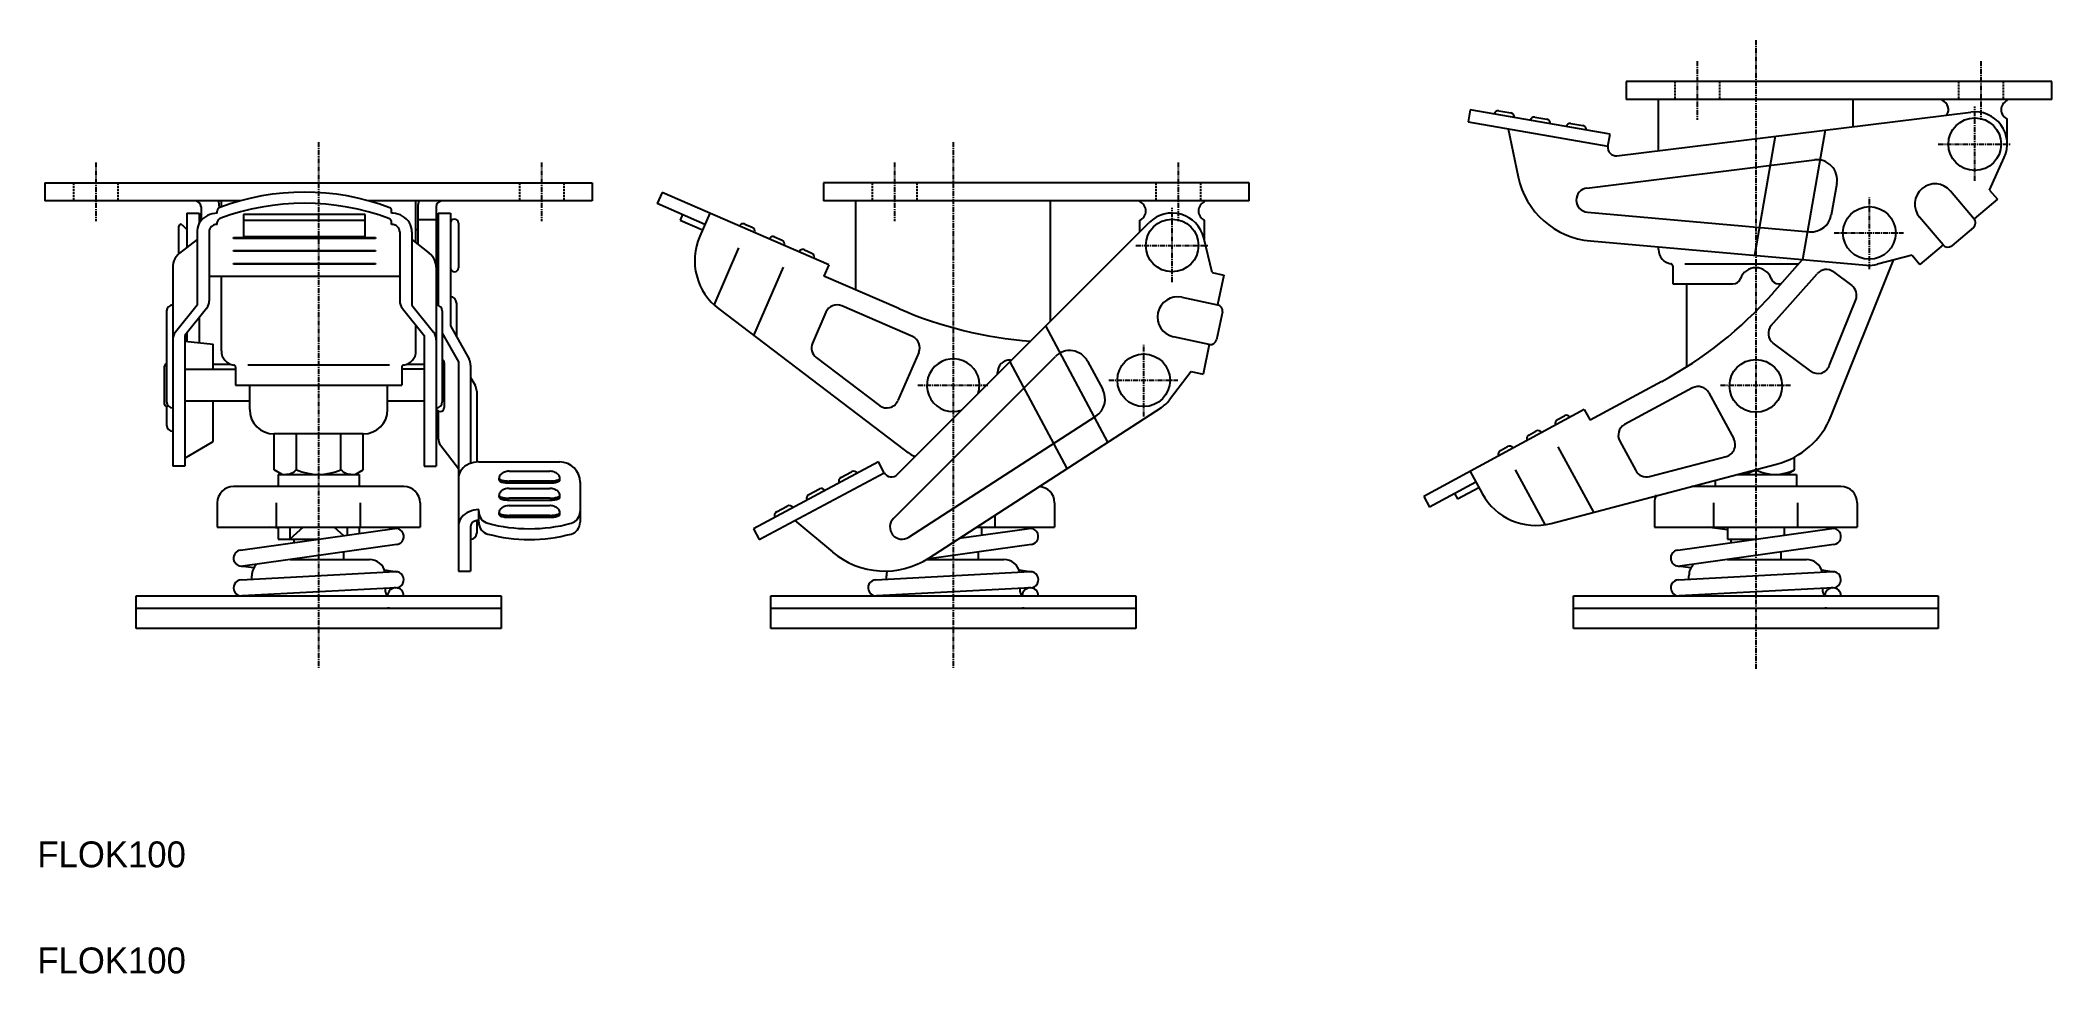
# Model space of a CAD drawing. Extents: x -135 to 361, y 172 to 402.
import ezdxf

# ---------------------------------------------------------------- set-up
doc = ezdxf.new("R2010")
doc.units = 0
doc.linetypes.add('CENTER', pattern=[2, 1.25, -0.25, 0.25, -0.25])
doc.linetypes.add('DASHED', pattern=[0.75, 0.5, -0.25])
doc.layers.get('0').update_dxf_attribs({"linetype": 'CONTINUOUS'})
doc.layers.add('CENTER', color=1, linetype='CENTER')

msp = doc.modelspace()

# ---------------------------------------------------------------- linework, layer by layer
at = {"color": 7, "linetype": 'CONTINUOUS'}
for p, q in [((361.49, 391.76), (256.49, 391.76)), ((256.49, 391.76), (256.49, 387.26)), ((361.49, 387.26), (256.49, 387.26)), ((264.49, 374.68), (264.49, 387.26)), ((312.49, 380.61), (312.49, 387.26)), ((334.49, 387.05), (334.49, 387.26)), ((350.49, 387.05), (350.49, 387.26)), ((361.49, 387.26), (361.49, 391.76)), ((218.05, 384.7), (217.53, 381.74)), ((252.53, 378.69), (218.05, 384.7)), ((225.11, 384.48), (228.07, 383.97)), ((233.98, 382.94), (236.94, 382.42)), ((254.23, 373.41), (341.5, 384.2)), ((350.49, 376.26), (350.49, 382.47)), ((217.53, 381.74), (252.01, 375.74)), ((227.38, 380.03), (229.89, 368.17)), ((242.85, 381.39), (245.8, 380.88)), ((252.01, 375.74), (252.53, 378.69)), ((293.24, 378.23), (288.12, 348.82)), ((300.11, 347.76), (305.69, 379.77)), ((246.84, 365.44), (302.92, 372.38)), ((346.13, 364.95), (349.77, 372.95)), ((-133.52, 366.76), (1.48, 366.76)), ((-133.52, 366.76), (-133.52, 362.26)), ((-85.42, 362.26), (-133.52, 362.26)), ((-90.01, 360.8), (-90.01, 362.26)), ((1.48, 362.26), (-53.61, 362.26)), ((-42.01, 351.94), (-42.01, 362.26)), ((1.48, 366.76), (1.48, 362.26)), ((18.72, 364.34), (17.52, 361.59)), ((59.82, 346.47), (18.72, 364.34)), ((163.52, 366.76), (58.52, 366.76)), ((58.52, 366.76), (58.52, 362.26)), ((163.52, 362.26), (58.52, 362.26)), ((66.52, 340.28), (66.52, 362.26)), ((114.52, 332.56), (114.52, 362.26)), ((136.52, 362.05), (136.52, 362.26)), ((152.52, 362.05), (152.52, 362.26)), ((163.52, 362.26), (163.52, 366.76)), ((308.46, 366.56), (307.11, 358.77)), ((336.53, 364.71), (342.33, 357.82)), ((348.07, 362.66), (342.33, 357.82)), ((346.13, 364.95), (348.07, 362.66)), ((-98.51, 359.26), (-98.51, 350.75)), ((-98.51, 359.26), (-95.51, 359.26)), ((-95.51, 359.26), (-95.51, 356.64)), ((-95.01, 360.76), (-95.01, 357.39)), ((-94.76, 357.68), (-95.01, 357.68)), ((-91.01, 359.23), (-91.01, 359.73)), ((-90.51, 360.76), (-90.51, 360.6)), ((-54.51, 358.87), (-84.51, 358.87)), ((-84.51, 358.87), (-84.51, 353.5)), ((-84.51, 357.49), (-54.51, 357.49)), ((-54.51, 353.5), (-54.51, 358.87)), ((-48.01, 359.23), (-48.01, 359.73)), ((-41.51, 360.76), (-41.51, 351.55)), ((-41.51, 357.68), (-37.02, 357.68)), ((-37.02, 360.76), (-37.02, 345.87)), ((-36.52, 359.26), (-36.52, 336.5)), ((-36.52, 359.26), (-33.52, 359.26)), ((-33.52, 359.26), (-33.52, 331.39)), ((29.28, 356.47), (17.52, 361.59)), ((23.77, 358.87), (23.17, 357.49)), ((23.17, 357.49), (28.68, 355.1)), ((30.47, 359.23), (27.99, 353.52)), ((136.52, 354.57), (136.52, 357.47)), ((152.52, 352.21), (152.52, 357.47)), ((246.94, 359.48), (301.74, 354.65)), ((334.68, 351.38), (328.88, 358.26)), ((-100.51, 349.14), (-100.51, 356)), ((-96.01, 352.74), (-100.3, 349.33)), ((-99.66, 356.36), (-98.51, 355.21)), ((-96.01, 354.64), (-96.01, 336.56)), ((-93.01, 354.64), (-93.01, 337.61)), ((-91.01, 356.47), (-91.01, 356.98)), ((-87.01, 353.2), (-52.01, 353.2)), ((-87.01, 353.01), (-87.01, 353.2)), ((-52.01, 353.01), (-87.01, 353.01)), ((-84.51, 353.5), (-54.51, 353.5)), ((-52.01, 353.2), (-52.01, 353.01)), ((-48.01, 356.47), (-48.01, 356.98)), ((-46.01, 354.64), (-46.01, 337.61)), ((-43.01, 354.64), (-43.01, 336.56)), ((-43.01, 352.74), (-38.73, 349.33)), ((-42.01, 355.21), (-41.51, 355.21)), ((-37.02, 355.21), (-36.52, 355.21)), ((-31.52, 356.76), (-31.52, 345.76)), ((39.12, 356.55), (40.96, 355.76)), ((46.46, 353.36), (48.29, 352.57)), ((76.7, 294.71), (138.86, 356.92)), ((154.35, 344.59), (152.3, 353.13)), ((247.7, 352.38), (315.78, 346.38)), ((342.15, 355.71), (336.8, 351.2)), ((-87.01, 350.01), (-52.01, 350.01)), ((-87.01, 349.82), (-87.01, 350.01)), ((-52.01, 349.82), (-87.01, 349.82)), ((-52.01, 350.01), (-52.01, 349.82)), ((31.52, 336.56), (37.65, 350.65)), ((53.8, 350.17), (55.63, 349.38)), ((264.49, 350.23), (264.49, 350.9)), ((292.64, 339.44), (300, 347.77)), ((307.06, 309.18), (322.42, 347.64)), ((327.02, 348.84), (318.51, 346.61)), ((327.02, 348.84), (328.95, 346.55)), ((334.68, 351.38), (328.95, 346.55)), ((-102.01, 345.87), (-102.01, 296.76)), ((-93.01, 343.72), (-46.01, 343.72)), ((-90.01, 325.23), (-90.01, 343.72)), ((-87.01, 346.82), (-52.01, 346.82)), ((-87.01, 346.63), (-87.01, 346.82)), ((-52.01, 346.63), (-87.01, 346.63)), ((-52.01, 346.82), (-52.01, 346.63)), ((-37.02, 347.31), (-36.52, 347.31)), ((-37.02, 345.87), (-37.02, 296.76)), ((-37.02, 344.59), (-36.52, 344.59)), ((41.33, 329.02), (48.65, 345.87)), ((59.82, 346.47), (58.62, 343.72)), ((77.08, 335.69), (58.62, 343.72)), ((154.35, 344.59), (157.29, 343.97)), ((157.29, 343.97), (155.74, 336.63)), ((267.99, 346.26), (267.99, 341.76)), ((270.99, 346.76), (299.11, 346.76)), ((292.31, 331.51), (303.61, 344.3)), ((307.64, 344.73), (312.14, 341.39)), ((146.94, 338.49), (155.74, 336.63)), ((267.99, 341.76), (282.83, 341.76)), ((271.49, 321.5), (271.49, 341.76)), ((294.14, 341.76), (294.69, 341.76)), ((306.61, 321.54), (313.13, 337.87)), ((-103.51, 335.09), (-103.51, 312.65)), ((-96.01, 336.56), (-101.36, 329.84)), ((-93.67, 335.74), (-99.01, 329.02)), ((-95.51, 333.42), (-95.51, 327.27)), ((-45.36, 335.74), (-40.02, 329.02)), ((-43.01, 336.56), (-37.67, 329.84)), ((-35.52, 335.09), (-35.52, 312.65)), ((-32.02, 337.1), (-32.02, 328.73)), ((32.67, 335.59), (78.42, 300.84)), ((59.1, 334.78), (55.79, 327.18)), ((80.47, 328.76), (63.05, 336.34)), ((156.9, 334.85), (155.46, 328)), ((-99.01, 329.02), (-99.01, 296.76)), ((-99.01, 327.64), (-92.01, 326.9)), ((-98.51, 329.65), (-98.51, 327.59)), ((-42.01, 325.23), (-42.01, 331.53)), ((-40.02, 329.02), (-40.02, 296.76)), ((-35.52, 329.61), (-31.52, 322.52)), ((-33.52, 331.39), (-28.9, 323.2)), ((128.65, 302.73), (113.35, 331.39)), ((153.68, 326.85), (144.87, 328.7)), ((-92.01, 320.71), (-92.01, 326.9)), ((-31.52, 322.52), (-31.52, 270.9)), ((56.73, 323.59), (72.3, 311.76)), ((75.77, 283.88), (115.72, 323.86)), ((82.03, 324.82), (76.87, 312.96)), ((104.48, 322.52), (118.54, 296.18)), ((104.62, 322.94), (104.89, 322.92)), ((123.67, 322.68), (127.39, 315.7)), ((153.68, 326.85), (152.13, 319.51)), ((302.04, 320.25), (292.78, 327.12)), ((-104.01, 312.02), (-104.01, 321.5)), ((-99.01, 320.71), (-86.51, 320.71)), ((-92.01, 321.94), (-87.72, 321.94)), ((-86.51, 321.26), (-86.51, 316.76)), ((-83.51, 321.76), (-48.51, 321.76)), ((-45.51, 321.26), (-45.51, 316.76)), ((-40.02, 320.71), (-45.51, 320.71)), ((-44.31, 321.94), (-40.02, 321.94)), ((-35.02, 322.26), (-35.02, 311.26)), ((-28.52, 321.73), (-28.52, 297.49)), ((-28.52, 318.66), (-27.42, 316.76)), ((101.45, 319.48), (101.44, 319.87)), ((149.2, 320.13), (143.86, 313.14)), ((149.2, 320.13), (152.13, 319.51)), ((265.3, 317.7), (247.6, 308.11)), ((-83.01, 312.81), (-99.01, 312.81)), ((-92.01, 302.89), (-92.01, 312.81)), ((-86.51, 316.76), (-45.51, 316.76)), ((-83.01, 310.76), (-83.01, 316.76)), ((-49.01, 310.76), (-49.01, 316.76)), ((-40.02, 312.81), (-49.01, 312.81)), ((-27.02, 315.26), (-27.02, 297.81)), ((272.84, 316.09), (256.13, 307.05)), ((276.91, 314.88), (283.07, 303.51)), ((-103.51, 311.52), (-103.51, 306.92)), ((-103.16, 311.66), (-103.15, 311.67)), ((-36.52, 310.4), (-36.52, 303.74)), ((79.53, 279.24), (125.7, 309.15)), ((84.49, 274.12), (141.85, 311.28)), ((246.17, 310.75), (206.6, 289.32)), ((239.54, 308.29), (241.3, 309.25)), ((246.17, 310.75), (247.6, 308.11)), ((-99.01, 298.79), (-92.01, 302.89)), ((-55.01, 304.76), (-77.01, 304.76)), ((-76.98, 295.9), (-76.98, 304.76)), ((-71.5, 295.9), (-71.5, 304.76)), ((-60.53, 295.9), (-60.53, 304.76)), ((-55.05, 295.9), (-55.05, 304.76)), ((232.5, 304.48), (234.26, 305.44)), ((254.92, 302.98), (258.87, 295.69)), ((-35.9, 301.92), (-31.52, 296.18)), ((-26.52, 297.83), (-6.52, 297.83)), ((72.11, 297.83), (41.23, 281.35)), ((73.52, 295.18), (72.11, 297.83)), ((81.02, 299.03), (81.02, 299.16)), ((225.47, 300.68), (227.23, 301.63)), ((248.51, 285.43), (239.76, 301.59)), ((262.27, 294.21), (281.19, 299.18)), ((297.99, 295.9), (297.99, 299)), ((-99.01, 296.76), (-102.01, 296.76)), ((-75.01, 294.76), (-76.98, 295.9)), ((-76.01, 294.76), (-56.01, 294.76)), ((-76.01, 294.76), (-76.01, 291.76)), ((-57.01, 294.76), (-55.05, 295.9)), ((-56.01, 294.76), (-56.01, 291.76)), ((-40.02, 296.76), (-37.02, 296.76)), ((-21.52, 293.36), (-21.52, 293.83)), ((-19.02, 295.53), (-9.02, 295.53)), ((-9.02, 293.12), (-19.02, 293.12)), ((-6.52, 293.36), (-6.52, 293.83)), ((-1.52, 292.83), (-1.52, 282.94)), ((42.64, 278.7), (73.52, 295.18)), ((62.82, 294), (65.46, 295.41)), ((219.46, 292.87), (208.03, 286.68)), ((218.03, 295.51), (220.99, 290.04)), ((236.52, 282.36), (229.2, 295.88)), ((237.99, 282.67), (293.56, 297.26)), ((278.49, 293.3), (278.49, 291.76)), ((284.05, 294.76), (298.49, 294.76)), ((288.49, 295.9), (288.49, 296.08)), ((296.02, 294.76), (297.99, 295.9)), ((298.49, 294.76), (298.49, 291.76)), ((-45.01, 291.76), (-87.01, 291.76)), ((-21.52, 289.12), (-21.52, 289.59)), ((-19.02, 292.65), (-9.02, 292.65)), ((-19.02, 291.29), (-9.02, 291.29)), ((-9.02, 288.88), (-19.02, 288.88)), ((-19.02, 288.41), (-9.02, 288.41)), ((-6.52, 289.12), (-6.52, 289.59)), ((54.88, 289.76), (57.52, 291.18)), ((206.6, 289.32), (208.03, 286.68)), ((214.18, 290.02), (214.9, 288.7)), ((214.9, 288.7), (220.17, 291.55)), ((309.49, 291.76), (272.62, 291.76)), ((-91.01, 287.76), (-91.01, 281.76)), ((-76.37, 281.76), (-76.37, 287.76)), ((-55.66, 281.76), (-55.66, 287.76)), ((-41.01, 287.76), (-41.01, 281.76)), ((-27.02, 283.37), (-27.02, 280.26)), ((-26.52, 282.94), (-26.52, 286.06)), ((-21.52, 284.88), (-21.52, 285.35)), ((-19.02, 287.06), (-9.02, 287.06)), ((-9.02, 284.64), (-19.02, 284.64)), ((-19.02, 284.17), (-9.02, 284.17)), ((-6.52, 284.88), (-6.52, 285.35)), ((46.94, 285.53), (49.58, 286.94)), ((51.47, 283.41), (60.73, 275.61)), ((100.88, 281.76), (100.88, 284.73)), ((115.52, 287.76), (115.52, 281.76)), ((263.49, 287.76), (263.49, 281.76)), ((278.13, 281.76), (278.13, 287.76)), ((298.84, 281.76), (298.84, 287.76)), ((313.49, 287.76), (313.49, 281.76)), ((-91.01, 281.76), (-41.01, 281.76)), ((-85.29, 276.08), (-47.29, 281.41)), ((-76.01, 281.48), (-78.03, 281.76)), ((-76.01, 281.76), (-76.01, 278.76)), ((-76.01, 278.76), (-66.15, 278.76)), ((-69.86, 281.76), (-73.16, 278.76)), ((-73.16, 281.76), (-73.16, 278.76)), ((-72.16, 278.76), (-72.16, 277.92)), ((-62.17, 281.76), (-59.85, 279.65)), ((-58.87, 279.78), (-58.87, 281.76)), ((-56.01, 281.76), (-56.01, 280.18)), ((-49.25, 281.76), (-46.74, 281.41)), ((-28.52, 282.02), (-28.52, 270.9)), ((41.23, 281.35), (42.64, 278.7)), ((92.01, 278.99), (109.24, 281.41)), ((96.29, 281.76), (115.52, 281.76)), ((97.52, 281.76), (97.52, 279.76)), ((107.28, 281.76), (109.8, 281.41)), ((263.49, 281.76), (313.49, 281.76)), ((269.21, 276.08), (307.21, 281.41)), ((281.49, 281.06), (276.47, 281.76)), ((281.49, 281.76), (281.49, 278.76)), ((281.49, 278.76), (288.35, 278.76)), ((282.34, 278.76), (282.34, 277.92)), ((295.49, 281.76), (295.49, 279.76)), ((305.25, 281.76), (307.76, 281.41)), ((-46.74, 277.45), (-84.74, 272.11)), ((-73, 273.76), (-53.51, 273.76)), ((-72.16, 273.88), (-72.16, 273.76)), ((-59.86, 275.6), (-59.86, 273.76)), ((83.92, 273.76), (103.02, 273.76)), ((109.8, 277.45), (84.04, 273.83)), ((84.37, 273.88), (84.37, 273.76)), ((96.67, 275.6), (96.67, 273.76)), ((307.76, 277.45), (269.76, 272.11)), ((281.5, 273.76), (300.99, 273.76)), ((282.34, 273.88), (282.34, 273.76)), ((294.64, 275.6), (294.64, 273.76)), ((-82.04, 271.66), (-85.29, 272.11)), ((-85.12, 268.76), (-47.12, 270.76)), ((-82.51, 268.9), (-82.51, 269.76)), ((-49.77, 271.17), (-46.74, 270.74)), ((-31.52, 270.9), (-28.52, 270.9)), ((71.41, 268.76), (109.41, 270.76)), ((74.02, 268.9), (74.02, 269.76)), ((106.76, 271.17), (109.8, 270.74)), ((272.46, 271.66), (269.21, 272.11)), ((269.38, 268.76), (307.38, 270.76)), ((271.99, 268.9), (271.99, 269.76)), ((304.73, 271.17), (307.76, 270.74)), ((-111.01, 264.76), (-21.02, 264.76)), ((-111.01, 256.76), (-111.01, 264.76)), ((-46.91, 266.76), (-84.91, 264.76)), ((-49.51, 265.76), (-49.51, 266.63)), ((-21.02, 264.76), (-21.02, 256.76)), ((45.52, 264.76), (135.52, 264.76)), ((45.52, 256.76), (45.52, 264.76)), ((109.63, 266.76), (71.63, 264.76)), ((107.02, 265.76), (107.02, 266.63)), ((135.52, 264.76), (135.52, 256.76)), ((243.49, 264.76), (333.49, 264.76)), ((243.49, 256.76), (243.49, 264.76)), ((307.59, 266.76), (269.59, 264.76)), ((304.99, 265.76), (304.99, 266.63)), ((333.49, 264.76), (333.49, 256.76)), ((-111.01, 261.76), (-21.02, 261.76)), ((-48.51, 261.76), (-49.01, 261.76)), ((45.52, 261.76), (135.52, 261.76)), ((108.02, 261.76), (107.52, 261.76)), ((243.49, 261.76), (333.49, 261.76)), ((305.99, 261.76), (305.49, 261.76)), ((-21.02, 256.76), (-111.01, 256.76)), ((135.52, 256.76), (45.52, 256.76)), ((333.49, 256.76), (243.49, 256.76))]:
    msp.add_line(p, q, dxfattribs=at)
at = {"color": 3, "linetype": 'DASHED'}
for p, q in [((268.49, 391.76), (268.49, 387.26)), ((279.49, 391.76), (279.49, 387.26)), ((338.49, 391.76), (338.49, 387.26)), ((349.49, 391.76), (349.49, 387.26)), ((-126.51, 366.76), (-126.51, 362.26)), ((-115.51, 366.76), (-115.51, 362.26)), ((-16.51, 366.76), (-16.51, 362.26)), ((-5.51, 366.76), (-5.51, 362.26)), ((70.52, 366.76), (70.52, 362.26)), ((81.52, 366.76), (81.52, 362.26)), ((140.52, 366.76), (140.52, 362.26)), ((151.52, 366.76), (151.52, 362.26))]:
    msp.add_line(p, q, dxfattribs=at)
at = {"color": 7, "linetype": 'CONTINUOUS'}
for points in [[(-91.01, 359.23), (-91.64, 359.19), (-92.25, 359.08), (-92.85, 358.91), (-93.41, 358.66), (-93.94, 358.36), (-94.42, 357.99), (-94.85, 357.58), (-95.22, 357.12), (-95.53, 356.62), (-95.76, 356.09), (-95.92, 355.53), (-96, 354.96), (-96.01, 354.64)], [(-43.01, 354.64), (-43.05, 355.21), (-43.17, 355.77), (-43.36, 356.32), (-43.63, 356.84), (-43.96, 357.32), (-44.36, 357.77), (-44.81, 358.16), (-45.31, 358.5), (-45.86, 358.78), (-46.44, 358.99), (-47.04, 359.14), (-47.66, 359.21), (-48.01, 359.23)], [(-91.01, 356.47), (-91.26, 356.46), (-91.51, 356.42), (-91.75, 356.35), (-91.97, 356.25), (-92.19, 356.13), (-92.38, 355.98), (-92.55, 355.82), (-92.7, 355.63), (-92.82, 355.43), (-92.91, 355.22), (-92.98, 355), (-93.01, 354.77), (-93.01, 354.64)], [(-46.01, 354.64), (-46.03, 354.87), (-46.08, 355.09), (-46.15, 355.31), (-46.26, 355.52), (-46.39, 355.71), (-46.55, 355.89), (-46.73, 356.05), (-46.93, 356.18), (-47.15, 356.29), (-47.38, 356.38), (-47.63, 356.44), (-47.87, 356.47), (-48.01, 356.47)], [(-100.3, 349.33), (-100.74, 348.93), (-101.13, 348.48), (-101.45, 347.99), (-101.7, 347.46), (-101.88, 346.91), (-101.99, 346.35), (-102.01, 345.87)], [(-37.02, 345.87), (-37.05, 346.44), (-37.17, 347), (-37.36, 347.55), (-37.63, 348.07), (-37.96, 348.55), (-38.36, 348.99), (-38.73, 349.33)], [(-26.52, 297.83), (-27.14, 297.8), (-27.75, 297.7), (-28.35, 297.55), (-28.91, 297.33), (-29.44, 297.07), (-29.92, 296.75), (-30.35, 296.38), (-30.72, 295.97), (-31.03, 295.53), (-31.26, 295.07), (-31.42, 294.58), (-31.5, 294.08), (-31.52, 293.79)], [(-19.02, 295.53), (-19.33, 295.52), (-19.63, 295.48), (-19.93, 295.41), (-20.21, 295.32), (-20.48, 295.21), (-20.72, 295.07), (-20.93, 294.92), (-21.12, 294.75), (-21.27, 294.56), (-21.39, 294.36), (-21.47, 294.16), (-21.51, 293.95), (-21.52, 293.83)], [(-21.52, 293.83), (-21.5, 293.74), (-21.44, 293.65), (-21.34, 293.57), (-21.21, 293.49), (-21.04, 293.41), (-20.84, 293.34), (-20.62, 293.28), (-20.37, 293.23), (-20.09, 293.19), (-19.8, 293.16), (-19.5, 293.13), (-19.19, 293.12), (-19.02, 293.12)], [(-21.52, 293.36), (-21.5, 293.27), (-21.44, 293.18), (-21.34, 293.1), (-21.21, 293.02), (-21.04, 292.94), (-20.84, 292.87), (-20.62, 292.81), (-20.37, 292.76), (-20.09, 292.72), (-19.8, 292.69), (-19.5, 292.66), (-19.19, 292.65), (-19.02, 292.65)], [(-6.52, 293.83), (-6.53, 294.04), (-6.59, 294.25), (-6.69, 294.45), (-6.82, 294.64), (-6.99, 294.82), (-7.19, 294.99), (-7.41, 295.14), (-7.66, 295.26), (-7.94, 295.37), (-8.23, 295.45), (-8.53, 295.5), (-8.84, 295.53), (-9.02, 295.53)], [(-9.02, 293.12), (-8.7, 293.13), (-8.4, 293.14), (-8.1, 293.17), (-7.82, 293.21), (-7.55, 293.25), (-7.31, 293.31), (-7.1, 293.37), (-6.91, 293.44), (-6.76, 293.52), (-6.64, 293.6), (-6.56, 293.69), (-6.52, 293.78), (-6.52, 293.83)], [(-9.02, 292.65), (-8.7, 292.65), (-8.4, 292.67), (-8.1, 292.7), (-7.82, 292.74), (-7.55, 292.78), (-7.31, 292.84), (-7.1, 292.9), (-6.91, 292.97), (-6.76, 293.05), (-6.64, 293.13), (-6.56, 293.22), (-6.52, 293.31), (-6.52, 293.36)], [(-19.02, 291.29), (-19.33, 291.28), (-19.63, 291.24), (-19.93, 291.18), (-20.21, 291.09), (-20.48, 290.97), (-20.72, 290.84), (-20.93, 290.68), (-21.12, 290.51), (-21.27, 290.32), (-21.39, 290.13), (-21.47, 289.92), (-21.51, 289.71), (-21.52, 289.59)], [(-21.52, 289.59), (-21.5, 289.5), (-21.44, 289.41), (-21.34, 289.33), (-21.21, 289.25), (-21.04, 289.18), (-20.84, 289.11), (-20.62, 289.05), (-20.37, 288.99), (-20.09, 288.95), (-19.8, 288.92), (-19.5, 288.9), (-19.19, 288.88), (-19.02, 288.88)], [(-21.52, 289.12), (-21.5, 289.03), (-21.44, 288.94), (-21.34, 288.86), (-21.21, 288.78), (-21.04, 288.7), (-20.84, 288.64), (-20.62, 288.58), (-20.37, 288.52), (-20.09, 288.48), (-19.8, 288.45), (-19.5, 288.42), (-19.19, 288.41), (-19.02, 288.41)], [(-6.52, 289.59), (-6.53, 289.8), (-6.59, 290.01), (-6.69, 290.21), (-6.82, 290.41), (-6.99, 290.59), (-7.19, 290.75), (-7.41, 290.9), (-7.66, 291.02), (-7.94, 291.13), (-8.23, 291.21), (-8.53, 291.26), (-8.84, 291.29), (-9.02, 291.29)], [(-9.02, 288.88), (-8.7, 288.89), (-8.4, 288.9), (-8.1, 288.93), (-7.82, 288.97), (-7.55, 289.02), (-7.31, 289.07), (-7.1, 289.14), (-6.91, 289.21), (-6.76, 289.28), (-6.64, 289.37), (-6.56, 289.45), (-6.52, 289.54), (-6.52, 289.59)], [(-9.02, 288.41), (-8.7, 288.42), (-8.4, 288.43), (-8.1, 288.46), (-7.82, 288.5), (-7.55, 288.54), (-7.31, 288.6), (-7.1, 288.66), (-6.91, 288.74), (-6.76, 288.81), (-6.64, 288.89), (-6.56, 288.98), (-6.52, 289.07), (-6.52, 289.12)], [(-26.52, 286.06), (-27.14, 286.03), (-27.75, 285.93), (-28.35, 285.78), (-28.91, 285.56), (-29.44, 285.29), (-29.92, 284.97), (-30.35, 284.61), (-30.72, 284.2), (-31.03, 283.76), (-31.26, 283.29), (-31.42, 282.81), (-31.5, 282.31), (-31.52, 282.02)], [(-26.52, 283.41), (-26.76, 283.4), (-27.01, 283.37), (-27.25, 283.31), (-27.47, 283.24), (-27.69, 283.15), (-27.88, 283.04), (-28.05, 282.91), (-28.2, 282.77), (-28.32, 282.62), (-28.41, 282.46), (-28.48, 282.29), (-28.51, 282.12), (-28.52, 282.02)], [(-19.02, 287.06), (-19.33, 287.04), (-19.63, 287), (-19.93, 286.94), (-20.21, 286.85), (-20.48, 286.73), (-20.72, 286.6), (-20.93, 286.44), (-21.12, 286.27), (-21.27, 286.09), (-21.39, 285.89), (-21.47, 285.68), (-21.51, 285.47), (-21.52, 285.35)], [(-21.52, 285.35), (-21.5, 285.26), (-21.44, 285.18), (-21.34, 285.09), (-21.21, 285.01), (-21.04, 284.94), (-20.84, 284.87), (-20.62, 284.81), (-20.37, 284.76), (-20.09, 284.71), (-19.8, 284.68), (-19.5, 284.66), (-19.19, 284.65), (-19.02, 284.64)], [(-21.52, 284.88), (-21.5, 284.79), (-21.44, 284.7), (-21.34, 284.62), (-21.21, 284.54), (-21.04, 284.47), (-20.84, 284.4), (-20.62, 284.34), (-20.37, 284.29), (-20.09, 284.24), (-19.8, 284.21), (-19.5, 284.19), (-19.19, 284.18), (-19.02, 284.17)], [(-6.52, 285.35), (-6.53, 285.56), (-6.59, 285.77), (-6.69, 285.98), (-6.82, 286.17), (-6.99, 286.35), (-7.19, 286.51), (-7.41, 286.66), (-7.66, 286.79), (-7.94, 286.89), (-8.23, 286.97), (-8.53, 287.02), (-8.84, 287.05), (-9.02, 287.06)], [(-9.02, 284.64), (-8.7, 284.65), (-8.4, 284.67), (-8.1, 284.69), (-7.82, 284.73), (-7.55, 284.78), (-7.31, 284.83), (-7.1, 284.9), (-6.91, 284.97), (-6.76, 285.05), (-6.64, 285.13), (-6.56, 285.21), (-6.52, 285.3), (-6.52, 285.35)], [(-9.02, 284.17), (-8.7, 284.18), (-8.4, 284.2), (-8.1, 284.22), (-7.82, 284.26), (-7.55, 284.31), (-7.31, 284.36), (-7.1, 284.43), (-6.91, 284.5), (-6.76, 284.58), (-6.64, 284.66), (-6.56, 284.74), (-6.52, 284.83), (-6.52, 284.88)]]:
    msp.add_lwpolyline(points, dxfattribs=at)
for centre in [(342.49, 376.26), (144.52, 351.26), (316.49, 354.35), (137.5, 317.99), (288.49, 316.6)]:
    msp.add_circle(centre, 6.5, dxfattribs=at)
for centre, radius, start, end in [((333.49, 384.76), 2.5, 329.018, 66.4218), ((351.49, 384.76), 2.5, 113.578, 246.422), ((224.94, 383.5), 1, 80.1192, 170.119), ((227.9, 382.98), 1, 350.119, 80.1192), ((233.81, 381.95), 1, 80.1192, 170.119), ((236.76, 381.44), 1, 350.119, 80.1192), ((342.49, 376.26), 8, 335.561, 97.0489), ((242.68, 380.41), 1, 80.1192, 170.119), ((245.63, 379.89), 1, 350.119, 80.1192), ((253.98, 375.39), 2, 170.119, 277.049), ((303.54, 367.41), 5, 350.119, 97.0489), ((249.45, 372.3), 20, 191.921, 264.965), ((-96.51, 360.76), 1.5, 0, 90), ((-96.51, 360.76), 6, 0, 14.4775), ((-69.51, 304.41), 60, 69.6681, 110.332), ((-35.52, 360.76), 6, 165.522, 180), ((-35.52, 360.76), 1.5, 90, 180), ((247.2, 362.46), 3, 97.0489, 264.965), ((332.71, 361.48), 5, 40.1192, 220.119), ((-90.01, 359.73), 1, 110.332, 180), ((-90.01, 356.98), 1, 110.332, 180), ((-69.51, 301.66), 60, 69.6681, 110.332), ((-49.01, 359.73), 1, 0, 69.6681), ((-49.01, 356.98), 1, 0, 69.6681), ((-32.52, 356.76), 1, 0, 180), ((135.52, 359.76), 2.5, 293.578, 66.4218), ((144.52, 351.26), 8, 13.5333, 135.021), ((153.52, 359.76), 2.5, 113.578, 246.422), ((302.18, 359.63), 5, 264.965, 350.119), ((341.18, 356.86), 1.5, 310.119, 40.1192), ((-100.01, 356), 0.5, 45, 180), ((41.75, 347.54), 15, 156.502, 232.774), ((38.73, 355.64), 1, 66.5018, 156.502), ((40.56, 354.84), 1, 336.502, 66.5018), ((46.06, 352.45), 1, 66.5018, 156.502), ((47.9, 351.65), 1, 336.502, 66.5018), ((53.4, 349.26), 1, 66.5018, 156.502), ((55.23, 348.46), 1, 336.502, 66.5018), ((267.99, 350.23), 3.5, 180, 262.819), ((335.83, 352.35), 1.5, 220.119, 310.119), ((-32.52, 345.76), 1, 180, 0), ((267.49, 346.26), 0.5, 0, 82.8192), ((282.83, 343.76), 2, 270, 340.529), ((288.49, 341.76), 4, 19.4712, 160.529), ((294.14, 343.76), 2, 199.471, 270), ((305.86, 342.32), 3, 53.4343, 138.552), ((316.49, 354.35), 8, 264.965, 284.677), ((-96.01, 337.61), 3, 321.504, 0), ((-43.01, 337.61), 3, 180, 218.496), ((-33.52, 337.1), 1.5, 0, 90), ((145.9, 333.6), 5, 78.091, 258.091), ((217.69, 405.63), 100, 298.434, 318.552), ((310.35, 338.98), 3, 338.227, 53.4343), ((-102.01, 335.09), 1.5, 90, 180), ((-37.02, 335.09), 1.5, 0, 90), ((61.85, 333.59), 3, 66.5018, 156.502), ((116.96, 427.39), 100, 246.502, 265.798), ((155.43, 335.16), 1.5, 348.091, 78.091), ((-99.01, 327.97), 3, 141.504, 180), ((-40.02, 327.97), 3, 0, 38.4964), ((79.28, 326.01), 3, 336.502, 66.5018), ((153.99, 328.31), 1.5, 258.091, 348.091), ((294.56, 329.53), 3, 138.552, 233.434), ((-86.51, 325.23), 3.5, 180, 262.819), ((-45.51, 325.23), 3.5, 277.181, 0), ((-36.02, 322.26), 1, 0, 60), ((-31.52, 321.73), 3, 0, 29.4019), ((58.55, 325.98), 3, 156.502, 232.774), ((90.52, 316.76), 6.5, 341.635, 288.407), ((104.44, 319.95), 3, 86.6197, 181.502), ((119.26, 320.32), 5, 28.091, 135.021), ((-103.51, 321.5), 0.5, 90, 180), ((-87.01, 321.26), 0.5, 0, 82.8192), ((-45.01, 321.26), 0.5, 97.1808, 180), ((303.83, 322.66), 3, 233.434, 338.227), ((-102.01, 312.65), 1.5, 180, 270), ((-37.02, 312.65), 1.5, 270, 0), ((-30.02, 315.26), 3, 0, 29.9633), ((74.12, 314.15), 3, 232.774, 336.502), ((122.98, 313.35), 5, 302.937, 28.091), ((137.5, 317.99), 8, 302.937, 322.649), ((274.27, 313.45), 3, 28.4343, 118.434), ((-103.51, 312.02), 0.5, 180, 315), ((-77.01, 310.76), 6, 180, 270), ((-55.01, 310.76), 6, 270, 0), ((-36.02, 311.26), 1, 180, 0), ((240.01, 307.41), 1, 118.434, 208.434), ((241.77, 308.37), 1, 28.4343, 118.434), ((288.49, 316.6), 20, 284.707, 338.227), ((-102.01, 306.92), 1.5, 180, 270), ((-33.52, 303.74), 3, 180, 217.365), ((232.98, 303.61), 1, 118.434, 208.434), ((234.74, 304.56), 1, 28.4343, 118.434), ((257.56, 304.41), 3, 118.434, 208.434), ((280.43, 302.08), 3, 284.707, 28.4343), ((-6.52, 292.83), 5, 0, 90), ((90.52, 316.76), 20, 232.774, 241.913), ((225.94, 299.8), 1, 118.434, 208.434), ((227.7, 300.75), 1, 28.4343, 118.434), ((-74.24, 298.64), 3.88, 270, 315.044), ((-66.01, 308.56), 13.8, 246.573, 293.427), ((-57.79, 298.64), 3.88, 224.956, 270), ((63.29, 293.12), 1, 118.091, 208.091), ((65.93, 294.53), 1, 28.091, 118.091), ((75.29, 296.12), 2, 208.091, 315.021), ((261.51, 297.12), 3, 208.434, 284.707), ((283.74, 305.25), 10.49, 271.8283, 296.927), ((293.24, 305.25), 10.49, 243.073, 296.927), ((-87.01, 287.76), 4, 90, 180), ((-45.01, 287.76), 4, 0, 90), ((55.35, 288.88), 1, 118.091, 208.091), ((57.99, 290.29), 1, 28.091, 118.091), ((111.52, 287.76), 4, 0, 87.1534), ((234.18, 297.18), 15, 208.434, 284.707), ((267.49, 287.76), 4, 151.893, 180), ((309.49, 287.76), 4, 0, 90), ((-23.52, 285.59), 3, 180, 255.122), ((-23.52, 282.94), 3, 180, 255.122), ((-4.52, 285.59), 3, 284.878, 0), ((-4.52, 282.94), 3, 284.878, 0), ((47.41, 284.64), 1, 118.091, 208.091), ((50.05, 286.06), 1, 28.091, 118.091), ((77.9, 281.76), 3, 135.021, 302.937), ((-47.01, 279.43), 2, 277.989, 97.9893), ((-28.52, 280.26), 1.5, 270, 0), ((-14.02, 321.35), 40, 255.122, 284.878), ((-14.02, 318.7), 40, 255.122, 284.878), ((109.52, 279.43), 2, 277.989, 97.9893), ((307.49, 279.43), 2, 277.989, 97.9893), ((-85.01, 274.09), 2, 97.9893, 277.989), ((-53.51, 269.76), 4, 12.5064, 90), ((73.62, 290.9), 20, 229.892, 302.937), ((103.02, 269.76), 4, 12.5064, 90), ((269.49, 274.09), 2, 97.9893, 277.989), ((300.99, 269.76), 4, 12.5064, 90), ((-85.01, 266.76), 2, 93.0128, 273.013), ((-78.51, 269.76), 4, 134.986, 180), ((-47.01, 268.76), 2, 270, 93.0128), ((71.52, 266.76), 2, 93.0128, 273.013), ((78.02, 269.76), 4, 163.303, 180), ((109.52, 268.76), 2, 270, 93.0128), ((269.49, 266.76), 2, 93.0128, 273.013), ((275.99, 269.76), 4, 134.986, 180), ((307.49, 268.76), 2, 270, 93.0128), ((-83.51, 265.76), 1, 270, 295.712), ((-48.51, 265.76), 1, 180, 270), ((-47.01, 264.76), 2, 0, 176.23), ((108.02, 265.76), 1, 180, 270), ((109.52, 264.76), 2, 0, 176.23), ((270.99, 265.76), 1, 270, 295.712), ((305.99, 265.76), 1, 180, 270), ((307.49, 264.76), 2, 0, 176.23)]:
    msp.add_arc(centre, radius, start, end, dxfattribs=at)
at = {"layer": 'CENTER', "color": 1, "linetype": 'CENTER'}
for p, q in [((288.49, 401.92), (288.49, 246.76)), ((273.99, 396.76), (273.99, 382.26)), ((343.99, 396.76), (343.99, 382.26)), ((342.49, 367.24), (342.49, 385.52)), ((-66.01, 376.76), (-66.01, 246.76)), ((90.52, 376.76), (90.52, 246.76)), ((333.5, 376.26), (351.49, 376.26)), ((-121.01, 371.76), (-121.01, 357.26)), ((-11.01, 371.76), (-11.01, 357.26)), ((76.02, 371.76), (76.02, 357.26)), ((146.02, 371.76), (146.02, 357.26)), ((316.49, 345.41), (316.49, 363.08)), ((144.52, 342.24), (144.52, 360.52)), ((307.85, 354.35), (324.9, 354.35)), ((135.53, 351.26), (153.53, 351.26)), ((137.5, 309.05), (137.5, 326.72)), ((128.87, 317.99), (145.92, 317.99)), ((81.82, 316.76), (99.31, 316.76)), ((279.79, 316.76), (297.28, 316.76))]:
    msp.add_line(p, q, dxfattribs=at)

# ---------------------------------------------------------------- texts
at = {"color": 7, "linetype": 'CONTINUOUS'}
for p in [(-135.39, 197.78), (-135.39, 171.6)]:
    msp.add_text('FLOK100', height=6.4, dxfattribs=at).set_placement(p)

doc.saveas('drawing.dxf')
